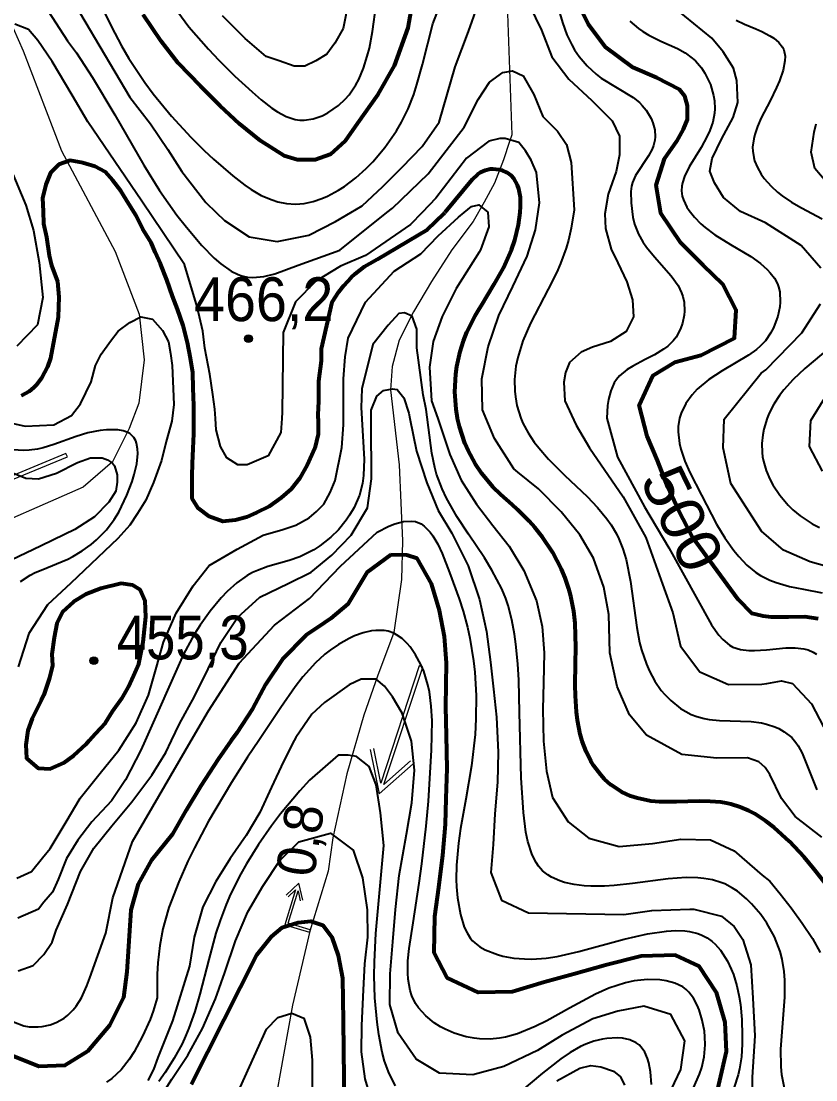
# Model space of a CAD drawing. Header units: metres. Extents: x 545098 to 555652, y 1854398 to 1862642.
# Drawn here: x 553005.3 to 553313.7, y 1858507.4 to 1858918.3 of the extents above; entities that cross this region are included whole.
import ezdxf
from ezdxf.enums import TextEntityAlignment as Align

# ---------------------------------------------------------------- set-up
doc = ezdxf.new("R2010")
doc.units = ezdxf.units.M
doc.header["$LTSCALE"] = 6.8
for name, color, linetype, lineweight in [('1', 7, 'Continuous', 25), ('2', 7, 'Continuous', 53), ('34', 7, 'Continuous', 13), ('35', 7, 'Continuous', 13), ('5', 7, 'Continuous', 13)]:
    doc.layers.add(name, color=color, linetype=linetype, lineweight=lineweight)
doc.layers.add('4', color=7, linetype='Continuous')

msp = doc.modelspace()

# ---------------------------------------------------------------- hatches: boundary and pattern name
at = {"layer": '5'}
for points in [[(553095.02, 1858795.05, 1), (553092.02, 1858795.05, 1)], [(553035, 1858670.06, 1), (553032, 1858670.06, 1)]]:
    msp.add_hatch(color=256, dxfattribs=at).paths.add_polyline_path(points)

# ---------------------------------------------------------------- linework, layer by layer
at = {"layer": '1'}
for points in [[(553037.83, 1858921.36), (553040.29, 1858916.14), (553044.24, 1858908.68), (553047.08, 1858903.85), (553053.25, 1858894.56), (553056.56, 1858890.08), (553063.58, 1858881.47), (553071.11, 1858873.31), (553076.38, 1858868.11), (553080, 1858864.75), (553087.45, 1858858.29), (553092.11, 1858854.6), (553094.55, 1858852.91), (553098.41, 1858850.68), (553102.67, 1858848.9), (553104.89, 1858848.24), (553108.28, 1858847.57), (553111.71, 1858847.33), (553113.41, 1858847.39), (553115.17, 1858847.57), (553118.63, 1858848.31), (553122, 1858849.46), (553124.19, 1858850.42), (553128.41, 1858852.7), (553130.74, 1858854.18), (553135.14, 1858857.44), (553139.23, 1858861.08), (553141.78, 1858863.68), (553146.48, 1858869.26), (553150.93, 1858875.69), (553152.89, 1858879.05), (553155.46, 1858884.26), (553157.66, 1858889.9), (553158.89, 1858893.73), (553161, 1858901.53), (553165.05, 1858917.3), (553177.59, 1858949.81)], [(553045.77, 1858949.81), (553070.31, 1858916.16), (553078.01, 1858907.47), (553082, 1858903.22), (553088.23, 1858896.96), (553094.89, 1858890.84), (553098.41, 1858887.83), (553102.59, 1858884.54), (553104.76, 1858883.07), (553108.12, 1858881.26), (553111.61, 1858880.11), (553113.41, 1858879.85), (553115.15, 1858879.82), (553118.65, 1858880.36), (553122.11, 1858881.57), (553124.33, 1858882.69), (553128.41, 1858885.52), (553131.02, 1858887.99), (553132.55, 1858889.77), (553135.18, 1858893.65), (553136.29, 1858895.72), (553138.17, 1858900.08), (553139.64, 1858904.68), (553140.43, 1858907.83), (553141.68, 1858914.26), (553143.05, 1858924.68)], [(553012.6, 1858947.88), (553047.53, 1858888.86), (553055.47, 1858878.45), (553062.28, 1858868.54), (553067.64, 1858859.96), (553076.97, 1858847.89), (553080.94, 1858844.05), (553084.17, 1858840.93), (553093.76, 1858834.59), (553104.62, 1858832.81), (553116.89, 1858835.29), (553127.31, 1858840.55), (553133.22, 1858844.05), (553137.62, 1858846.66), (553145.73, 1858854.1), (553153.18, 1858861.68), (553160.91, 1858869.62), (553167.58, 1858879.15), (553173.79, 1858900.63), (553178.86, 1858914.27), (553182.35, 1858924.11)], [(553011.16, 1858929.61), (553023.31, 1858910.71), (553026.72, 1858906.02), (553033.02, 1858896.47), (553041.66, 1858881.92), (553052.94, 1858862.35), (553059.04, 1858852.63), (553065.76, 1858843.03), (553069.44, 1858838.29), (553075.43, 1858831.28), (553080.23, 1858826.34), (553082.77, 1858824.12), (553086.75, 1858821.32), (553089.51, 1858819.95), (553090.92, 1858819.45), (553093.09, 1858818.94), (553095.16, 1858818.77), (553099.43, 1858819.15), (553103.81, 1858820.29), (553112.74, 1858823.59), (553128.92, 1858829.46), (553147.25, 1858844.05), (553149.37, 1858845.74), (553163.32, 1858859.07), (553177.28, 1858877.15), (553182.67, 1858887.94), (553187.11, 1858894.6)], [(553212.42, 1858927.85), (553215.34, 1858917.85), (553217.13, 1858912.98), (553219.02, 1858909.08), (553220.11, 1858907.23), (553221.91, 1858904.57), (553224.98, 1858900.91), (553228.49, 1858897.68), (553230.4, 1858896.24), (553242.77, 1858888.7), (553245.24, 1858886.72), (553246.37, 1858885.61), (553247.92, 1858883.77), (553249.81, 1858880.56), (553250.51, 1858878.82), (553251.19, 1858876.12), (553251.37, 1858873.42), (553251.25, 1858872.1), (553250.73, 1858870), (553250.19, 1858868.65), (553248.77, 1858866.03), (553243.78, 1858858.34), (553242.57, 1858855.66), (553242.18, 1858854.26)], [(553132.37, 1858925.96), (553130.33, 1858915.5), (553127.05, 1858909.79), (553123.88, 1858905.56), (553119.65, 1858902.92), (553115.42, 1858900.8), (553111.19, 1858900.8), (553105.38, 1858902.92), (553100.4, 1858904.62), (553092.23, 1858911.56), (553083.41, 1858920.36)], [(553202.64, 1858924.43), (553207.25, 1858914.77), (553211.22, 1858904.4), (553217.87, 1858895.76), (553226.73, 1858887.51), (553234.67, 1858879.68), (553237.52, 1858873.65), (553237.52, 1858866.36), (553236.25, 1858860.01), (553233.08, 1858851.13), (553231.81, 1858843.51), (553232.13, 1858837.8), (553234.35, 1858829.87), (553236.89, 1858824.47), (553240.37, 1858817.18), (553242.59, 1858810.2), (553242.91, 1858803.53), (553240.06, 1858797.82), (553234.03, 1858794.01)], [(553315.65, 1858822.42), (553308, 1858831.21), (553294.18, 1858840.04), (553284.51, 1858844.41), (553277.86, 1858849.8), (553274.34, 1858855.61), (553272.58, 1858860.08), (553273.5, 1858864.98), (553277.11, 1858872.53), (553281.62, 1858880.97), (553283.44, 1858886.75), (553283.05, 1858895.22), (553281.74, 1858900.13), (553277.77, 1858906.39), (553273.35, 1858911.77), (553259.41, 1858923.14)], [(553106.44, 1858764.05), (553106.07, 1858758.64), (553101.16, 1858749.64), (553092.98, 1858746.09), (553089.43, 1858746.09), (553085.07, 1858748.82), (553082.62, 1858753.19), (553080.98, 1858759.73), (553080.69, 1858764.05), (553080.44, 1858767.65), (553079.62, 1858773.38), (553078.53, 1858781.29), (553076.62, 1858791.39), (553075.8, 1858797.93), (553073.62, 1858807.48), (553068.71, 1858823.85), (553052.08, 1858848.41), (553031.15, 1858879.21), (553025.13, 1858889.64), (553017.3, 1858902.65), (553011.81, 1858910.85), (553008.11, 1858915.08), (553002.82, 1858917.2)], [(553241.52, 1858918.32), (553244.84, 1858915.5), (553246.63, 1858914.26), (553248.88, 1858912.93), (553253.62, 1858910.61), (553259.99, 1858907.65), (553262.99, 1858905.97), (553265.75, 1858904), (553267.02, 1858902.87), (553269.37, 1858900.15), (553270.7, 1858898.12), (553272.83, 1858893.67), (553274.07, 1858889.52), (553274.43, 1858887.41), (553274.59, 1858884.26), (553274.46, 1858882.54), (553273.78, 1858879.14), (553272.61, 1858875.81), (553271.6, 1858873.62), (553269.18, 1858869.26), (553264.54, 1858861.75), (553262.72, 1858858.02), (553261.93, 1858855.54), (553261.7, 1858854.31), (553261.61, 1858852.46), (553261.9, 1858850.33), (553262.33, 1858848.91), (553263.66, 1858846.14)], [(553282.83, 1858918.68), (553285.98, 1858917.15), (553290.41, 1858915.28), (553292.72, 1858914.26), (553295.89, 1858912.63), (553297.38, 1858911.69), (553299.35, 1858910.08), (553300.82, 1858908.21), (553301.32, 1858907.17)], [(553301.32, 1858907.17), (553301.8, 1858904.7), (553301.74, 1858902.93), (553301.01, 1858899.26), (553299.63, 1858895.18), (553298.5, 1858892.53), (553295.95, 1858887.38), (553292.55, 1858880.74), (553291.11, 1858877.48), (553290, 1858874.26), (553289.61, 1858872.65), (553289.21, 1858869.45), (553289.23, 1858867.85), (553289.6, 1858865.44), (553289.97, 1858864.12), (553291.07, 1858861.49), (553292.56, 1858858.93), (553293.72, 1858857.29), (553296.35, 1858854.26), (553298.86, 1858851.93), (553300.62, 1858850.53), (553304.32, 1858848.03), (553308.18, 1858845.8), (553316.21, 1858841.59)], [(553187.11, 1858894.6), (553192.18, 1858898.41), (553195.98, 1858899.04), (553200.11, 1858897.14), (553204.23, 1858889.84), (553207.72, 1858881.28), (553213.42, 1858875.56), (553216.91, 1858870.49), (553218.81, 1858863.51), (553219.88, 1858845.1), (553218.8, 1858837.96), (553217.7, 1858833.3), (553216.81, 1858830.24), (553214.65, 1858824.26), (553213.17, 1858820.88), (553209.87, 1858814.24), (553202.99, 1858801.08), (553200.06, 1858794.26), (553198.03, 1858787.72), (553197.34, 1858784.37), (553196.8, 1858779.26), (553196.88, 1858774.71), (553197.13, 1858772.45), (553197.74, 1858769.1), (553199.21, 1858764.26), (553200.04, 1858762.28), (553202.03, 1858758.51), (553204.4, 1858754.95), (553206.16, 1858752.66), (553210.02, 1858748.28), (553216.35, 1858742), (553224.98, 1858733.79), (553229.02, 1858729.57), (553232.65, 1858725.16), (553234.27, 1858722.85), (553236.39, 1858719.26), (553237.31, 1858717.36), (553238.85, 1858713.43), (553240.06, 1858709.33), (553241.75, 1858700.76), (553244.2, 1858682.98), (553245.35, 1858677.14), (553246.08, 1858674.27), (553247.94, 1858668.69), (553249.12, 1858665.99), (553251.25, 1858662.1), (553253.76, 1858658.56), (553255.17, 1858656.89), (553257.45, 1858654.56), (553261.24, 1858651.54), (553265.36, 1858649.22), (553267.53, 1858648.37), (553270.39, 1858647.61), (553272.34, 1858647.27), (553276.32, 1858646.91), (553288.57, 1858646.5), (553292.63, 1858645.94), (553294.63, 1858645.48), (553297.81, 1858644.4), (553299.34, 1858643.7), (553301.5, 1858642.47), (553304.35, 1858640.19), (553305.95, 1858638.36), (553306.87, 1858637.04), (553308.46, 1858634.17), (553314.08, 1858619.92)], [(553319.9, 1858853.37), (553313.37, 1858861.17), (553311.9, 1858867.45), (553313.05, 1858875.16), (553313.8, 1858878.51)], [(553316.02, 1858601.61), (553305.71, 1858609.63), (553300.42, 1858616.6), (553295.83, 1858625.91), (553294.1, 1858628.58), (553291.59, 1858630.79), (553287.18, 1858632.36), (553275.34, 1858632.23), (553261.73, 1858633.67), (553248.02, 1858641.12), (553241.36, 1858649), (553236.56, 1858660.02), (553233.77, 1858673.11), (553233.33, 1858687.99), (553231.48, 1858698.62), (553227.42, 1858709.83), (553222.1, 1858718.95), (553214.88, 1858727.84), (553206.15, 1858736.76), (553198.04, 1858743.29), (553196.57, 1858744.51), (553188.99, 1858756.36), (553184.4, 1858767.41), (553184.1, 1858779.51), (553186.54, 1858791.95), (553190.64, 1858804.07), (553196.13, 1858815.27), (553201.67, 1858827.03), (553204.92, 1858837.31), (553206.42, 1858847.81), (553205.3, 1858859.54), (553203.19, 1858864.3), (553201.07, 1858868), (553198.43, 1858871.17), (553193.14, 1858872.76), (553191.03, 1858872.76), (553186.8, 1858871.7), (553178.18, 1858865.08), (553166.19, 1858849.54), (553160.87, 1858844.05), (553156.36, 1858839.39), (553138.98, 1858827.36), (553129.18, 1858823.15), (553119.68, 1858817.36), (553111.74, 1858809.39), (553106.99, 1858797.42), (553106.61, 1858766.56), (553106.44, 1858764.05)], [(553001.42, 1858860.5), (553007.08, 1858846.91), (553010.11, 1858837.07), (553012.29, 1858824.66), (553013.74, 1858811.08), (553011.61, 1858800.5), (553003.6, 1858792.21)], [(553242.18, 1858854.26), (553241.89, 1858852.17), (553242, 1858847.85), (553242.74, 1858842.26), (553243.39, 1858839.55), (553244.84, 1858835.68), (553246.6, 1858832.6), (553247.99, 1858830.64), (553251.12, 1858826.88), (553257.58, 1858819.51), (553260.25, 1858815.65), (553261.6, 1858812.91), (553262.11, 1858811.49), (553262.62, 1858809.26), (553262.8, 1858805.8), (553262.66, 1858804.22), (553262, 1858801.09), (553261.18, 1858798.82), (553259.46, 1858795.67), (553258.38, 1858794.26), (553256.25, 1858792.15), (553254.65, 1858790.93), (553251.17, 1858788.8), (553247.49, 1858786.92), (553242.68, 1858784.44), (553240.46, 1858783.07), (553237.55, 1858780.67), (553236.35, 1858779.26), (553235.47, 1858777.9), (553234.12, 1858774.85), (553233.25, 1858771.47), (553232.9, 1858769.1), (553232.6, 1858764.26), (553236.78, 1858749.02), (553247.21, 1858729.75), (553256.63, 1858713.84), (553273.19, 1858684.04), (553276.06, 1858680.03), (553277.6, 1858678.23), (553280.21, 1858676.06), (553281.55, 1858675.35), (553284.49, 1858674.41), (553287.7, 1858674.01), (553289.95, 1858673.97), (553294.53, 1858674.26), (553302.1, 1858675.03), (553305.69, 1858675.11), (553309.1, 1858674.7), (553310.73, 1858674.26), (553312.72, 1858673.4), (553314, 1858672.66)], [(553003.55, 1858585.63), (553009.36, 1858588.27), (553013.59, 1858593.56), (553016.58, 1858597.14), (553022.73, 1858607.46), (553028.25, 1858616.74), (553035.98, 1858626.4), (553043.15, 1858635.34), (553049.91, 1858645.95), (553054.7, 1858656.75), (553057.78, 1858667.55), (553060.56, 1858677.24), (553065.51, 1858688.49), (553072.06, 1858699.08), (553078.27, 1858707.04), (553089.11, 1858713.32), (553099.28, 1858718.82), (553106.89, 1858721.04), (553111.96, 1858722.62), (553117.04, 1858725.48), (553119.89, 1858728.02), (553122.74, 1858730.87), (553125.28, 1858735.32), (553127.18, 1858740.07), (553129.72, 1858752.77), (553130.35, 1858761.65), (553130.35, 1858779.42), (553130.99, 1858787.98), (553132.26, 1858795.28), (553138.92, 1858809.25), (553150.02, 1858821.3), (553160.48, 1858827.97), (553167.14, 1858834.95), (553175.07, 1858842.24), (553177.29, 1858844.05), (553180.14, 1858846.37), (553182.99, 1858847), (553186.48, 1858844.15), (553186.8, 1858838.44), (553183.63, 1858829.55), (553183.02, 1858828.59), (553174.11, 1858814.6), (553168.68, 1858803.72), (553165.26, 1858793.95), (553163.8, 1858783.99), (553164.54, 1858770.97), (553167, 1858764.05), (553168.49, 1858759.85), (553171.62, 1858750.14), (553176.07, 1858740.15), (553182.05, 1858730.89), (553188.35, 1858722.54), (553194.71, 1858714.51), (553200.38, 1858705.1), (553205.37, 1858693.36), (553207.47, 1858683.3), (553208.3, 1858673.09), (553208.01, 1858661.45), (553207.76, 1858651.31), (553208, 1858638.88), (553209.22, 1858627.21), (553211.56, 1858616.96), (553217.56, 1858607.49), (553225.64, 1858601.18), (553237.44, 1858597.9), (553250.29, 1858599.16), (553261.36, 1858600.85), (553272.79, 1858600.54), (553282.05, 1858596.2), (553292.96, 1858586.85), (553295.9, 1858584.51), (553299.9, 1858579.6), (553304.2, 1858574.14), (553308.4, 1858568.19), (553312.44, 1858562.21), (553315.35, 1858556.84)], [(553263.66, 1858846.14), (553264.53, 1858844.79), (553266.62, 1858842.17), (553269.06, 1858839.7), (553270.82, 1858838.16), (553274.51, 1858835.36), (553280.62, 1858831.57), (553288.49, 1858826.95), (553292.24, 1858824.26), (553294.85, 1858821.92), (553296.05, 1858820.64), (553297.63, 1858818.56), (553298.85, 1858816.32), (553299.29, 1858815.13), (553299.74, 1858813.23), (553299.91, 1858809.26), (553299.75, 1858807.44), (553299.03, 1858803.84), (553297.33, 1858799.28), (553296.19, 1858797.16), (553294.14, 1858794.26), (553292.17, 1858792.16), (553290.74, 1858790.9), (553287.64, 1858788.63), (553277.33, 1858782.62), (553272.18, 1858779.26), (553267.73, 1858775.44), (553265.76, 1858773.29), (553263.26, 1858769.84), (553261.43, 1858766.17), (553260.82, 1858764.26), (553260.3, 1858761.03), (553260.25, 1858758.84), (553260.81, 1858754.37), (553261.36, 1858752.12), (553262.89, 1858747.58), (553264.85, 1858743.06), (553269.3, 1858734.26), (553275.2, 1858723.12), (553278.41, 1858717.79), (553281.89, 1858712.82), (553283.82, 1858710.46), (553286.96, 1858707.18), (553290.44, 1858704.35), (553292.3, 1858703.14), (553295.85, 1858701.36), (553298.35, 1858700.41), (553303.57, 1858698.93), (553308.96, 1858697.79), (553316.14, 1858696.35)], [(553321.21, 1858705.74), (553311.52, 1858708.45), (553301.21, 1858712.96), (553292.62, 1858720.31), (553280.73, 1858738.81), (553277.7, 1858752.65), (553278.21, 1858763.79), (553292.47, 1858781.62), (553294.34, 1858782.96), (553308.3, 1858797.27), (553315.57, 1858808.54)], [(553301.53, 1858504.16), (553300.59, 1858509.26), (553300.27, 1858512.56), (553300.2, 1858519.24), (553301.7, 1858539.43), (553301.74, 1858546.09), (553301.49, 1858549.38), (553300.7, 1858554.26), (553299.93, 1858557.17), (553297.73, 1858562.84), (553294.75, 1858568.22), (553292.38, 1858571.59), (553288.78, 1858575.75), (553286.82, 1858577.66), (553283.28, 1858580.57), (553281.4, 1858581.83), (553278.41, 1858583.4), (553276.85, 1858584.02), (553273.6, 1858584.95), (553270.24, 1858585.52), (553267.96, 1858585.74), (553263.41, 1858585.85), (553256.41, 1858585.42), (553242.59, 1858583.57), (553235.43, 1858582.78), (553231.71, 1858582.56), (553226.43, 1858582.54), (553223.78, 1858582.7), (553219.88, 1858583.17), (553216.16, 1858584), (553214.4, 1858584.56), (553211.14, 1858586.02), (553209.67, 1858586.93), (553207.69, 1858588.53), (553206.07, 1858590.36), (553205.14, 1858591.72), (553203.6, 1858594.75), (553201.96, 1858599.86), (553201.22, 1858603.53), (553200.27, 1858611.11), (553199.34, 1858624.55), (553198.77, 1858650), (553198.4, 1858662.54), (553198.03, 1858668.88), (553197.33, 1858676.5), (553196.81, 1858680.3), (553195.76, 1858685.96), (553194.28, 1858691.49), (553193.35, 1858694.19), (553191.79, 1858697.96), (553187.99, 1858705.23), (553185.1, 1858709.93), (553178.93, 1858719.16), (553174.41, 1858726.08), (553170.37, 1858733.16), (553168.65, 1858736.79), (553166.56, 1858742.41), (553165.82, 1858745.1), (553164.72, 1858750.6), (553162.47, 1858767.61), (553161.37, 1858773.24), (553158.89, 1858791.48), (553158.89, 1858798.78), (553156.99, 1858803.85), (553154.13, 1858805.12), (553151.91, 1858804.8), (553147.79, 1858800.36), (553141.77, 1858792.75), (553137.48, 1858775.54), (553137.23, 1858768.33), (553138.4, 1858748.25), (553138.18, 1858741.95), (553137.74, 1858738.85), (553136.55, 1858734.26), (553134.51, 1858729.56), (553132.74, 1858726.52), (553131.41, 1858724.57), (553128.41, 1858720.9), (553125.47, 1858717.99), (553123, 1858716.04), (553121.18, 1858714.61), (553118.89, 1858713.14), (553115.28, 1858711.25), (553113.41, 1858710.44), (553109.35, 1858709.01), (553101.07, 1858706.58), (553097.06, 1858705.14), (553095.13, 1858704.26), (553092.98, 1858703.09), (553088.94, 1858700.27), (553085.21, 1858696.93)], [(552993.44, 1858764.09), (553006.8, 1858761.09), (553017.98, 1858761.64), (553024.8, 1858765.19), (553028.34, 1858769.83), (553032.43, 1858778.28), (553034.12, 1858784.62), (553036.32, 1858789.11), (553039.92, 1858794.14), (553042.93, 1858798), (553047.48, 1858801.32), (553051.8, 1858803.5), (553056.32, 1858802.59), (553060.15, 1858798.29), (553062.54, 1858793.81), (553063.28, 1858789.31), (553063.86, 1858784.61), (553064.61, 1858769.55), (553063.79, 1858763), (553061.61, 1858755.09), (553059.7, 1858747.72), (553056.7, 1858739.27), (553053.7, 1858732.44), (553050.43, 1858727.26)], [(553234.03, 1858794.01), (553227.06, 1858791.79), (553222.62, 1858789.89), (553218.18, 1858785.77), (553216.59, 1858781.96), (553215.96, 1858778.15), (553216.27, 1858770.91), (553220.76, 1858761.47), (553225.93, 1858752.65), (553238.97, 1858733.71), (553247.76, 1858717.93), (553254.2, 1858699.77), (553258.21, 1858688.6), (553261.18, 1858675.66), (553268.69, 1858665.8), (553279.79, 1858660.83), (553292.77, 1858660.98), (553294.7, 1858661.27), (553300.45, 1858662.26), (553304.73, 1858661.21), (553312.09, 1858653.33), (553316.71, 1858644.41)], [(553319.16, 1858791.6), (553309.47, 1858783.54), (553304.88, 1858779.26), (553301.26, 1858775.22), (553299.63, 1858773.07), (553297.44, 1858769.7), (553295.61, 1858766.12), (553294.85, 1858764.26), (553293.55, 1858759.92), (553293.12, 1858757.69), (553292.79, 1858754.31), (553292.86, 1858750.93), (553293.05, 1858749.26), (553293.38, 1858747.46), (553294.4, 1858743.95), (553295.84, 1858740.56), (553297.01, 1858738.38), (553299.76, 1858734.26), (553303.02, 1858730.43), (553304.81, 1858728.67), (553307.66, 1858726.25), (553312.33, 1858723.18), (553315.12, 1858721.76)], [(553089.24, 1858686.82), (553097.93, 1858694.76), (553108.89, 1858699.98), (553117.91, 1858704.43), (553125.91, 1858711), (553133.33, 1858718.79), (553139.66, 1858729.35), (553141.27, 1858740.72), (553141.13, 1858762.28), (553141.13, 1858767.36), (553143.35, 1858772.75), (553145.89, 1858774.98), (553149.38, 1858775.61), (553151.28, 1858775.29), (553153.82, 1858772.12), (553155.72, 1858766.09), (553156.14, 1858764.05), (553158.77, 1858751.37), (553162.75, 1858739.07), (553167.19, 1858728.33), (553172.46, 1858719.63), (553178.76, 1858706.87), (553183.15, 1858693.87), (553185.87, 1858681.42), (553187.45, 1858669.47), (553188.63, 1858658.97), (553189.75, 1858648.15), (553190.45, 1858634.59), (553190.17, 1858622.95), (553189.2, 1858610.68), (553188.52, 1858598.78), (553187.62, 1858587.81), (553191.72, 1858577.14), (553202.22, 1858572.2), (553239.26, 1858571.61), (553250.03, 1858573.15), (553264.8, 1858573.68), (553266.32, 1858573.68), (553277.16, 1858570.94), (553282.03, 1858566.9), (553285.4, 1858561.87), (553288.45, 1858552.04), (553289.26, 1858539.11), (553290.06, 1858524.4), (553289.07, 1858508.37), (553289.02, 1858499.9)], [(553316.32, 1858743.67), (553311.3, 1858753.2), (553311.75, 1858763.36), (553318.21, 1858773.74)], [(553005.09, 1858700.81), (553008.82, 1858703.23), (553010.77, 1858704.26), (553013, 1858705.19), (553023.41, 1858709.52), (553025.29, 1858710.47), (553028.95, 1858712.66), (553032.4, 1858715.17), (553034.55, 1858716.99), (553036.59, 1858719.06), (553038.41, 1858720.91), (553041.42, 1858724.82), (553043.17, 1858727.67), (553046.34, 1858734.26), (553048.34, 1858739.58), (553049.19, 1858742.37), (553050.14, 1858746.53), (553050.55, 1858750.46), (553050.49, 1858752.27), (553050.09, 1858754.46), (553049.74, 1858755.44), (553049.01, 1858756.74), (553047.41, 1858758.26), (553046.63, 1858758.69), (553044.84, 1858759.31), (553042.8, 1858759.65), (553038.41, 1858759.69), (553035.94, 1858759.43), (553031.21, 1858758.47), (553026.68, 1858757.1), (553018.02, 1858754.02), (553013.77, 1858752.72), (553011.63, 1858752.23), (553008.41, 1858751.77), (553006.27, 1858751.67), (553001.95, 1858751.91)], [(552999.71, 1858743.9), (553007.07, 1858740.9), (553011.98, 1858740.63), (553019.07, 1858742.81), (553027.22, 1858746.98), (553032.24, 1858748.83), (553036.73, 1858748.83), (553038.85, 1858748.04), (553040.7, 1858746.71), (553041.49, 1858745.65), (553042.55, 1858742.22), (553042.55, 1858739.31), (553042.02, 1858735.87), (553039.38, 1858731.64), (553033.79, 1858725.9), (553026.16, 1858720.99), (553022.14, 1858719.06), (553013, 1858714.68), (553001.38, 1858709.1)], [(553050.43, 1858727.26), (553047.43, 1858722.62), (553042.79, 1858717.44), (553024.52, 1858700.21), (553015.46, 1858691.79), (553008.24, 1858680.58), (553004.13, 1858667.72)], [(553002.37, 1858529.87), (553006.33, 1858528.39), (553008.41, 1858527.99), (553011.91, 1858527.89), (553013.49, 1858528.05), (553016.61, 1858528.76), (553018.87, 1858529.61), (553022, 1858531.35), (553023.41, 1858532.43), (553025.45, 1858534.48), (553026.64, 1858536), (553028.67, 1858539.26), (553030.82, 1858543.85), (553031.96, 1858547.01), (553038.13, 1858564.36), (553040.86, 1858578.01), (553048.5, 1858599.83), (553071.25, 1858639.06), (553077.94, 1858650.59), (553089.94, 1858669.14), (553103.58, 1858683.87), (553117.21, 1858694.24), (553123, 1858700.3), (553129.21, 1858706.79), (553143.41, 1858720), (553148.02, 1858722.25), (553150.34, 1858723.17), (553153.74, 1858724.09), (553156.93, 1858724.28), (553158.41, 1858724.04), (553160.49, 1858723.19), (553161.76, 1858722.32), (553164.06, 1858719.97), (553165.09, 1858718.55), (553166.97, 1858715.31), (553168.64, 1858711.71), (553171.53, 1858704.26), (553175.28, 1858694.1), (553176.87, 1858689.26), (553178.55, 1858683.04), (553179.47, 1858678.78), (553180.85, 1858670.07), (553181.32, 1858665.63), (553181.83, 1858656.62), (553181.78, 1858647.51), (553181.46, 1858641.41), (553180.14, 1858629.26), (553177.91, 1858616.3), (553175.86, 1858604.91), (553175.02, 1858599.25), (553174.22, 1858590.76), (553174.11, 1858585.1), (553174.22, 1858582.27), (553174.6, 1858578.01), (553175.76, 1858571.6), (553177.27, 1858566.66), (553178.34, 1858564.37), (553179.69, 1858562.28), (553180.49, 1858561.34), (553181.35, 1858560.49), (553183.29, 1858559.02), (553185.45, 1858557.8), (553190.15, 1858556), (553192.27, 1858555.43), (553196.49, 1858554.64), (553200.69, 1858554.28), (553203.49, 1858554.26), (553209.1, 1858554.66), (553213.31, 1858555.29), (553221.8, 1858557.17), (553239.28, 1858561.98)], [(553085.21, 1858696.93), (553082.9, 1858694.48), (553078.63, 1858689.26), (553074.83, 1858683.87), (553072.5, 1858680.2), (553068.29, 1858672.66), (553053.43, 1858639.06), (553051.77, 1858635.31), (553045.77, 1858623.85), (553040.31, 1858615.66), (553032.68, 1858607.47), (553027.23, 1858600.38), (553022.86, 1858593.29), (553019.59, 1858585.1), (553017.41, 1858580.19), (553014.14, 1858576.37), (553011.96, 1858573.64), (553004, 1858570.1)], [(553004.08, 1858549.65), (553009.89, 1858551.77), (553014.12, 1858556), (553017.29, 1858560.76), (553018.88, 1858565.52), (553023.32, 1858575.42), (553028.31, 1858588.18), (553033.52, 1858597.31), (553040.51, 1858606.02), (553048.29, 1858615.25), (553056.04, 1858625.66), (553061.4, 1858634.49), (553063.63, 1858639.06), (553066.8, 1858645.58), (553072.59, 1858656.18), (553077.93, 1858666.94), (553082.8, 1858677.1), (553089.24, 1858686.82)], [(553266.29, 1858504.27), (553268.59, 1858509.56), (553269.48, 1858512.22), (553270.42, 1858516.26), (553270.82, 1858520.95), (553270.7, 1858524.11), (553270.46, 1858526.23), (553269.64, 1858530.49), (553268.45, 1858534.5), (553267.68, 1858536.42), (553266.26, 1858539.11), (553264.46, 1858541.44), (553263.41, 1858542.44), (553262.07, 1858543.43), (553259.02, 1858544.93), (553255.62, 1858545.85), (553253.24, 1858546.19), (553248.41, 1858546.31), (553243.21, 1858545.76), (553239.87, 1858545.04), (553233.41, 1858542.92), (553228.27, 1858540.63), (553218.18, 1858535.21), (553209.27, 1858530.26), (553204.78, 1858528.02), (553197.95, 1858525.26), (553193.3, 1858523.98), (553190.94, 1858523.54), (553187.35, 1858523.19), (553183.22, 1858523.26), (553181.15, 1858523.49), (553178.03, 1858524.07), (553173.41, 1858525.47), (553169.83, 1858527.04), (553168.11, 1858527.97), (553165.65, 1858529.53), (553162.31, 1858532.23), (553159.53, 1858535.34), (553158.41, 1858537.02), (553156.97, 1858539.99), (553156.28, 1858542.08), (553155.47, 1858546.49), (553155.31, 1858548.79), (553155.39, 1858553.53), (553155.87, 1858558.41), (553157.42, 1858568.26), (553159.83, 1858583.7), (553160.84, 1858591.17), (553162.51, 1858605.86), (553163.37, 1858615.59), (553164.55, 1858635.4), (553164.75, 1858646.72), (553164.45, 1858652.38), (553163.72, 1858657.95), (553163.15, 1858660.68), (553161.52, 1858666.02), (553160.43, 1858668.61), (553158.41, 1858672.37), (553156.3, 1858675.4), (553155.1, 1858676.79), (553153.16, 1858678.66), (553151.02, 1858680.15), (553149.88, 1858680.73), (553147.68, 1858681.47), (553146.15, 1858681.74), (553142.96, 1858681.8), (553141.32, 1858681.61), (553138.01, 1858680.85), (553134.7, 1858679.66), (553132.54, 1858678.68), (553128.41, 1858676.37), (553125.19, 1858674.16), (553123.19, 1858672.59)], [(553123.19, 1858672.59), (553123, 1858672.42), (553119.5, 1858669.23), (553114.6, 1858663.77), (553111.63, 1858659.91), (553106.07, 1858651.91), (553097.49, 1858639.06), (553093.18, 1858632.61), (553086.92, 1858622.79), (553078.03, 1858607.75), (553072.58, 1858597.46), (553070.04, 1858592.23), (553066.47, 1858584.26), (553062.67, 1858574.32), (553061.12, 1858569.26), (553060.31, 1858566.03), (553059.05, 1858559.5), (553058.28, 1858552.85), (553058.03, 1858548.37), (553058.13, 1858539.26), (553056.59, 1858534.08), (553055.34, 1858530.77), (553052.39, 1858524.26), (553049.1, 1858518.2), (553047.23, 1858515.3), (553044.08, 1858511.29), (553040.44, 1858507.87), (553038.41, 1858506.46)], [(553256.45, 1858500.97), (553261.3, 1858511.35), (553262.93, 1858522.51), (553257.49, 1858532.69), (553246.99, 1858535.91), (553236.9, 1858534.03), (553227.16, 1858531.11), (553215.27, 1858524.7), (553205.68, 1858518.79), (553192.59, 1858512.56), (553180.63, 1858509.26), (553167.64, 1858510.02), (553158.6, 1858515.36), (553151.56, 1858525.45), (553148.36, 1858536.55), (553148.5, 1858548.5), (553149.56, 1858560.88), (553150.59, 1858573.47), (553151.96, 1858586.75), (553154.83, 1858602.69), (553156.88, 1858614.87), (553158, 1858627.58), (553156.83, 1858638.83), (553153.17, 1858649.64), (553149.47, 1858655.99), (553146.3, 1858660.23), (553143.13, 1858662.87), (553137.31, 1858662.87), (553132.55, 1858660.75), (553123, 1858653.84), (553118.14, 1858649.32), (553111.84, 1858640.27), (553111.22, 1858639.06), (553107.07, 1858630.98), (553102.5, 1858620.96), (553097.91, 1858611.15), (553092.67, 1858602.23)], [(553150.54, 1858505.1), (553148.13, 1858509.77), (553146.34, 1858514.68), (553145.43, 1858518.05), (553144.08, 1858524.93), (553143.41, 1858529.73), (553142.58, 1858539.26), (553142.35, 1858547.69), (553142.43, 1858553.21), (553143.01, 1858564.14), (553146.06, 1858598.31), (553144.75, 1858611.03), (553143.11, 1858621.94), (553140.39, 1858629.04), (553135.48, 1858632.86), (553132.21, 1858633.4), (553128.39, 1858633.4), (553117.2, 1858623.63), (553113.41, 1858619.54), (553106, 1858610.66), (553102.45, 1858606), (553097.39, 1858598.77), (553092.72, 1858591.25), (553090.55, 1858587.39)], [(553056.95, 1858496.93), (553063.8, 1858507.66), (553069.96, 1858517.01), (553075.68, 1858527.28), (553080.7, 1858538.86), (553084.28, 1858549.08), (553088.47, 1858561.31), (553093.21, 1858572.53), (553099.07, 1858582.5), (553105.69, 1858592.45), (553113.08, 1858599.7), (553125.33, 1858603.14), (553134.11, 1858596.48), (553137.79, 1858585.76), (553139.63, 1858573.41), (553139.76, 1858562.79), (553138.56, 1858552.43), (553137.98, 1858542.37), (553137.43, 1858528.44), (553137.3, 1858518.21), (553138.69, 1858507.74), (553141.86, 1858496.85)], [(553092.67, 1858602.23), (553086.46, 1858593.3), (553080.79, 1858584.33), (553075.78, 1858574.47), (553072.38, 1858562.77), (553070.65, 1858551.49), (553064.03, 1858530.26), (553058.31, 1858516.07), (553056.67, 1858511.43), (553054.49, 1858507.07)], [(553090.55, 1858587.39), (553086.6, 1858579.48), (553084.83, 1858575.44), (553082.48, 1858569.26), (553080.87, 1858564.26), (553078.12, 1858554.12), (553074.68, 1858540.59), (553072.74, 1858533.94), (553070.43, 1858527.44), (553069.1, 1858524.26), (553067.75, 1858521.37), (553064.69, 1858515.73), (553061.24, 1858510.28), (553058.76, 1858506.74)], [(553239.28, 1858561.98), (553248.41, 1858564.06), (553255.79, 1858565.13), (553259.42, 1858565.31), (553262.94, 1858565.16), (553264.64, 1858564.93), (553267.88, 1858564.15), (553269.42, 1858563.57), (553271.59, 1858562.44), (553273.46, 1858561.09), (553274.62, 1858560.04), (553276.75, 1858557.64), (553279.43, 1858553.44), (553280.89, 1858550.36), (553281.73, 1858548.24), (553283.07, 1858543.92), (553284.01, 1858539.53), (553284.44, 1858536.63), (553284.97, 1858530.81), (553285.2, 1858524.39), (553285.16, 1858521.16), (553284.82, 1858516.34), (553284.08, 1858511.59), (553283.54, 1858509.26), (553282.08, 1858504.52)], [(553085.5, 1858493.78), (553100.57, 1858526.98), (553104.94, 1858531.62), (553110.39, 1858533.26), (553115.02, 1858531.35), (553117.48, 1858523.98), (553118.3, 1858514.98), (553118.3, 1858504.34)], [(553250, 1858505.6), (553249.62, 1858510.47), (553248.93, 1858514), (553248.41, 1858515.71), (553247.37, 1858518.07), (553245.96, 1858520.1), (553245.1, 1858520.95), (553244.01, 1858521.75), (553241.48, 1858522.89), (553238.63, 1858523.49), (553236.62, 1858523.64), (553232.6, 1858523.44), (553230.87, 1858523.18), (553227.56, 1858522.37), (553224.41, 1858521.21), (553222.38, 1858520.26), (553218.41, 1858518.01), (553214.79, 1858515.56), (553207.59, 1858509.94), (553198.05, 1858501.97)], [(553213.15, 1858507.03), (553222.09, 1858511.87), (553226.45, 1858512.96), (553230.26, 1858512.42), (553235.16, 1858510.78), (553237.88, 1858508.6), (553239.51, 1858505.33)]]:
    msp.add_lwpolyline(points, dxfattribs=at)
at = {"layer": '2'}
for points in [[(553158.9, 1858935.68), (553155.39, 1858915.77), (553150.1, 1858900.96), (553143.76, 1858889.85), (553135.83, 1858878.74), (553131.07, 1858871.86), (553125.25, 1858866.57), (553119.44, 1858864.46), (553112.56, 1858864.46), (553107.4, 1858866.04), (553098.19, 1858871.89), (553090.08, 1858878.41), (553082.55, 1858885.44), (553074.95, 1858893.1), (553066.22, 1858902.02), (553059.69, 1858910.56), (553052.61, 1858920.87)], [(553314.62, 1858686.35), (553309.48, 1858687.06), (553303.13, 1858686.97), (553296.44, 1858687.01), (553293.3, 1858687.3), (553292.71, 1858687.48), (553288.87, 1858688.41), (553283.56, 1858693.79), (553265.9, 1858717.96), (553260.37, 1858728.55), (553256.29, 1858737.39), (553252.33, 1858747.73), (553248.26, 1858757.22), (553245.17, 1858769.2), (553250.4, 1858780.81), (553259.01, 1858785.95), (553269.2, 1858788.71), (553282.15, 1858795.25), (553282.85, 1858806.19), (553277.64, 1858816.19), (553270.06, 1858823.64), (553261.27, 1858832.22), (553253.61, 1858843.75), (553251.74, 1858854.59), (553254.99, 1858864.87), (553259.75, 1858871.69), (553262.4, 1858876.45), (553263.98, 1858880.16), (553263.98, 1858885.45), (553262.93, 1858889.15), (553260.81, 1858891.79), (553251.98, 1858896.31), (553242.67, 1858900.32), (553232.14, 1858908.16), (553225.46, 1858917.01), (553220.85, 1858926.54)], [(553120.55, 1858764.05), (553120.56, 1858757.99), (553119.21, 1858752.5), (553116.35, 1858745.91), (553113.47, 1858740.96), (553110.14, 1858736.7), (553106.16, 1858733.27), (553101.61, 1858729.96), (553096.77, 1858727.53), (553092.77, 1858725.75), (553088.31, 1858724.65), (553083.61, 1858724.07), (553078.23, 1858725.98), (553073.97, 1858729.31), (553071.67, 1858733.06), (553071.66, 1858737.65), (553071.69, 1858741.88), (553071.83, 1858746.67), (553072.05, 1858752.39), (553072.26, 1858758.1), (553072.34, 1858764.91), (553072.37, 1858769.13), (553072.09, 1858775.89), (553071.9, 1858781.92), (553071.03, 1858787.51), (553069.91, 1858793.61), (553068.18, 1858800.19), (553065.93, 1858806.52), (553064.02, 1858811.61), (553061.77, 1858817.94), (553059.36, 1858824.07), (553057.34, 1858828.6), (553055.76, 1858832.44), (553052.56, 1858837.56), (553049.89, 1858842.92), (553047.14, 1858847.35), (553043.94, 1858852.47), (553040.87, 1858856.49), (553037.89, 1858859.8), (553033.96, 1858861.89), (553029.2, 1858863.32), (553024.32, 1858864.19), (553019.91, 1858862.72), (553016.65, 1858859.39), (553014.81, 1858854.94), (553013.62, 1858849.65), (553013.89, 1858844.54), (553013.95, 1858839.59), (553015.13, 1858834.42), (553016.18, 1858827.39), (553017.03, 1858823.45), (553019.44, 1858817.32), (553019.9, 1858811.3), (553019.63, 1858803.39), (553016.72, 1858787.44), (553015.51, 1858784.17), (553013.14, 1858779.69), (553011.21, 1858777.13), (553010.14, 1858776.01), (553008.41, 1858774.56), (553005.26, 1858772.84)], [(553319.82, 1858580.67), (553312.83, 1858589.44), (553309.19, 1858593.76), (553303.51, 1858599.89), (553297.5, 1858605.38), (553294.36, 1858607.79), (553290.02, 1858610.57), (553287.78, 1858611.76), (553284.33, 1858613.26), (553280.76, 1858614.37), (553278.93, 1858614.78), (553276.88, 1858615.11), (553272.69, 1858615.44), (553268.4, 1858615.48), (553259.63, 1858615.22), (553253.02, 1858615.3), (553249.75, 1858615.6), (553244.47, 1858616.65), (553241.93, 1858617.48), (553238.29, 1858619.13), (553234.19, 1858621.89), (553231.73, 1858624.11), (553230.22, 1858625.73), (553227.56, 1858629.26), (553226.45, 1858631.06), (553224.57, 1858634.84), (553223.09, 1858638.8), (553222.31, 1858641.51), (553221.2, 1858647.04), (553220.8, 1858650.16), (553220.39, 1858656.41), (553220.33, 1858660.59), (553220.47, 1858668.97), (553220.58, 1858675.24), (553220.3, 1858684.61), (553219.79, 1858689.26), (553218.65, 1858695.12), (553217.86, 1858698.01), (553216.42, 1858702.27), (553215.03, 1858705.6), (553211.67, 1858712), (553207.64, 1858718.03), (553204.63, 1858721.82), (553202.49, 1858724.24), (553197.95, 1858728.8), (553195.81, 1858730.74), (553191.51, 1858734.57), (553188.41, 1858737.56), (553184.1, 1858742.67), (553181.6, 1858746.4), (553178.75, 1858751.69), (553177.54, 1858754.46), (553175.4, 1858760.93), (553174.69, 1858764.05), (553174.64, 1858764.26), (553174.09, 1858767.64), (553173.61, 1858774.48), (553173.95, 1858781.29), (553174.36, 1858784.27), (553175.62, 1858790.08), (553176.96, 1858794.26), (553178.3, 1858797.58), (553181.51, 1858803.91), (553183.02, 1858806.48), (553183.91, 1858808), (553188.92, 1858816.19), (553192.51, 1858822.61), (553195.62, 1858829.54), (553196.9, 1858833.26), (553198.38, 1858839.26), (553199.03, 1858844.03), (553199.16, 1858846.43), (553199.04, 1858849.93), (553198.45, 1858853.18), (553197.96, 1858854.66), (553196.53, 1858857.26), (553195.56, 1858858.33), (553193.78, 1858859.62), (553192.08, 1858860.33), (553190.87, 1858860.64), (553188.41, 1858860.87), (553187.36, 1858860.8), (553185.4, 1858860.34), (553183.6, 1858859.51), (553182.47, 1858858.77), (553180.39, 1858856.91), (553169.79, 1858844.05)], [(553120.55, 1858764.05), (553120.55, 1858765.52), (553120.81, 1858770.87), (553120.79, 1858778.56), (553121.88, 1858786.47), (553121.88, 1858791.11), (553125.99, 1858809.26), (553128.57, 1858813.27), (553130.51, 1858815.74), (553133.38, 1858818.79), (553134.91, 1858820.18), (553138.61, 1858823.02), (553140.57, 1858824.26), (553143.63, 1858825.9), (553163.01, 1858837.48), (553169.35, 1858843.51), (553169.79, 1858844.05)], [(553148.72, 1858711.13), (553139.42, 1858704.28), (553132.13, 1858692.07), (553125.5, 1858686.45), (553123, 1858684.77), (553115.87, 1858679.99), (553106.7, 1858670.7), (553100.17, 1858660.87), (553095.1, 1858651.43), (553088.94, 1858642.07), (553086.81, 1858639.06), (553081.71, 1858631.84), (553075.03, 1858621.55), (553069.32, 1858612.04), (553064.01, 1858602.79), (553055.91, 1858592.66), (553050.72, 1858583.31), (553047.87, 1858573.29), (553046.32, 1858549.24), (553045.07, 1858539.31), (553039.64, 1858528.43), (553031, 1858518.34), (553022.2, 1858512.96), (553012.15, 1858512.58), (553002.21, 1858516.51)], [(553268.71, 1858473.36), (553279.02, 1858518.36), (553278.49, 1858529.69), (553275.12, 1858541.31), (553268.5, 1858551.46), (553259.26, 1858555.8), (553245.89, 1858555.34), (553232.12, 1858551.92), (553219.65, 1858548.45), (553208.34, 1858545.23), (553195.89, 1858541.55), (553182.82, 1858541.23), (553170.62, 1858546.93), (553165.56, 1858556.62), (553165.86, 1858570.73), (553167.38, 1858581.99), (553168.95, 1858594.54), (553169.94, 1858606.59), (553170.31, 1858616.63), (553170.6, 1858628.27), (553170.42, 1858641.04), (553170.12, 1858652.18), (553170.39, 1858669.19), (553169.56, 1858679.41), (553167.68, 1858689.49), (553164.56, 1858699.96), (553158.96, 1858709.73), (553154.96, 1858711.09), (553148.72, 1858711.13)], [(553071.4, 1858505.7), (553096.75, 1858555.91), (553102.48, 1858563), (553106.57, 1858566.55), (553112.84, 1858568.46), (553117.75, 1858569), (553122.39, 1858567.37), (553125.93, 1858562.73), (553128.39, 1858555.63), (553130.02, 1858546.9), (553130.29, 1858530.26), (553130.74, 1858485.38)]]:
    msp.add_lwpolyline(points, dxfattribs=at)
msp.add_lwpolyline([(553013, 1858654.65), (553011.7, 1858652.06), (553009.5, 1858647.57), (553007.86, 1858642.96), (553007.08, 1858637.36), (553007.35, 1858632.25), (553011.86, 1858628.4), (553016.49, 1858628.05), (553021.9, 1858630.37), (553025.77, 1858633.23), (553030.54, 1858637.68), (553031.73, 1858639.06), (553034.08, 1858641.78), (553037.97, 1858645.94), (553040.74, 1858650.31), (553044.34, 1858655.35), (553046.9, 1858659.89), (553048.94, 1858664.18), (553050.94, 1858668.83), (553052.59, 1858677.32), (553053.68, 1858687.14), (553053.41, 1858693.15), (553051.5, 1858697.51), (553048.5, 1858699.42), (553044.14, 1858699.97), (553036.15, 1858698.03), (553030.54, 1858695.87), (553025.58, 1858692.88), (553021.28, 1858689.04), (553019.08, 1858684.55), (553018.1, 1858679.1), (553017.25, 1858672.57), (553017.42, 1858668.19), (553016.35, 1858663.47), (553014.06, 1858656.76)], close=True, dxfattribs=at)
at = {"layer": '34'}
for p, q in [((553113.12, 1858583.69), (553108.18, 1858579.09)), ((553114.62, 1858577.11), (553113.12, 1858583.69)), ((553117.51, 1858565.6), (553117.21, 1858564.64))]:
    msp.add_line(p, q, dxfattribs=at)
for points in [[(552996.18, 1858928.89), (553006.06, 1858906.78), (553020.93, 1858868.04), (553041.72, 1858828.92), (553051.15, 1858804.56), (553052.97, 1858786.79), (553050.99, 1858770.02), (553047.24, 1858760.19), (553040.75, 1858747.28), (553029.33, 1858737.42), (552983.83, 1858717.5), (552966.22, 1858705.42), (552945.18, 1858688.24), (552934.56, 1858678.8), (552919.22, 1858655.58), (552906.64, 1858641.02), (552892.69, 1858630.08), (552884.99, 1858621.05), (552878.88, 1858606.53), (552873.86, 1858578.74), (552872.81, 1858548.5), (552879.34, 1858523.78), (552893.22, 1858503.46)], [(553193.99, 1858921.31), (553195.76, 1858874.14), (553194.89, 1858871.61), (553192.53, 1858864.53), (553188.99, 1858855.48), (553185.06, 1858848), (553180.73, 1858840.53), (553172.48, 1858829.51), (553164.61, 1858817.31), (553157.53, 1858805.51), (553152.03, 1858794.49), (553149.27, 1858784.26), (553148.61, 1858775.22), (553152.02, 1858746.07), (553153.25, 1858716.65), (553152.91, 1858701.55), (553149.93, 1858680.98), (553143.57, 1858664.04), (553138.27, 1858648.88), (553131.7, 1858626.21), (553126.31, 1858601.3), (553124.41, 1858588.4), (553117.36, 1858565.12)], [(553108.87, 1858578.36), (553111.81, 1858581.1), (553107.65, 1858567.58), (553117.21, 1858564.64)], [(553117.51, 1858565.6), (553108.9, 1858568.24), (553112.76, 1858580.77), (553113.64, 1858576.89)], [(553117.36, 1858565.12), (553110.62, 1858536.38), (553107.21, 1858517.77), (553103.17, 1858495.42), (553099.14, 1858468.48), (553098.68, 1858452.81), (553096.93, 1858437.17), (553095.71, 1858421.77), (553095.41, 1858414.78), (553095.8, 1858410.06), (553097.17, 1858406.57)]]:
    msp.add_lwpolyline(points, dxfattribs=at)
at = {"layer": '35'}
for p, q in [((553144.92, 1858622.47), (553142.16, 1858635.94)), ((553156.4, 1858631.2), (553146.09, 1858622.06))]:
    msp.add_line(p, q, dxfattribs=at)
for points in [[(552978.86, 1858731), (553023.23, 1858749.17), (553022.67, 1858750.55), (552978.41, 1858732.15)], [(553146.09, 1858622.06), (553161.24, 1858667.55), (553159.82, 1858668.03), (553144.92, 1858622.47)], [(553140.69, 1858635.64), (553144.23, 1858618.4), (553157.39, 1858630.08)]]:
    msp.add_lwpolyline(points, dxfattribs=at)
at = {"layer": '5'}
for centre in [(553093.52, 1858795.05), (553033.5, 1858670.06)]:
    msp.add_circle(centre, 1.5, dxfattribs=at)

# ---------------------------------------------------------------- texts
at = {"layer": '34'}
msp.add_text('0,8', height=15, rotation=81.621, dxfattribs=at).set_placement((553120.98, 1858599.44), align=Align.CENTER)
at = {"layer": '4', "width": 1.1}
msp.add_text('500', height=17, rotation=295.837, dxfattribs=at).set_placement((553254.33, 1858721.53), align=Align.CENTER)
at = {"layer": '5'}
for s, width, p in [('466,2', 0.95, (553099.42, 1858801.87)), ('455,3', 0.9, (553067.99, 1858670.56))]:
    msp.add_text(s, height=17, dxfattribs=dict(at, width=width)).set_placement(p, align=Align.CENTER)

doc.saveas('drawing.dxf')
